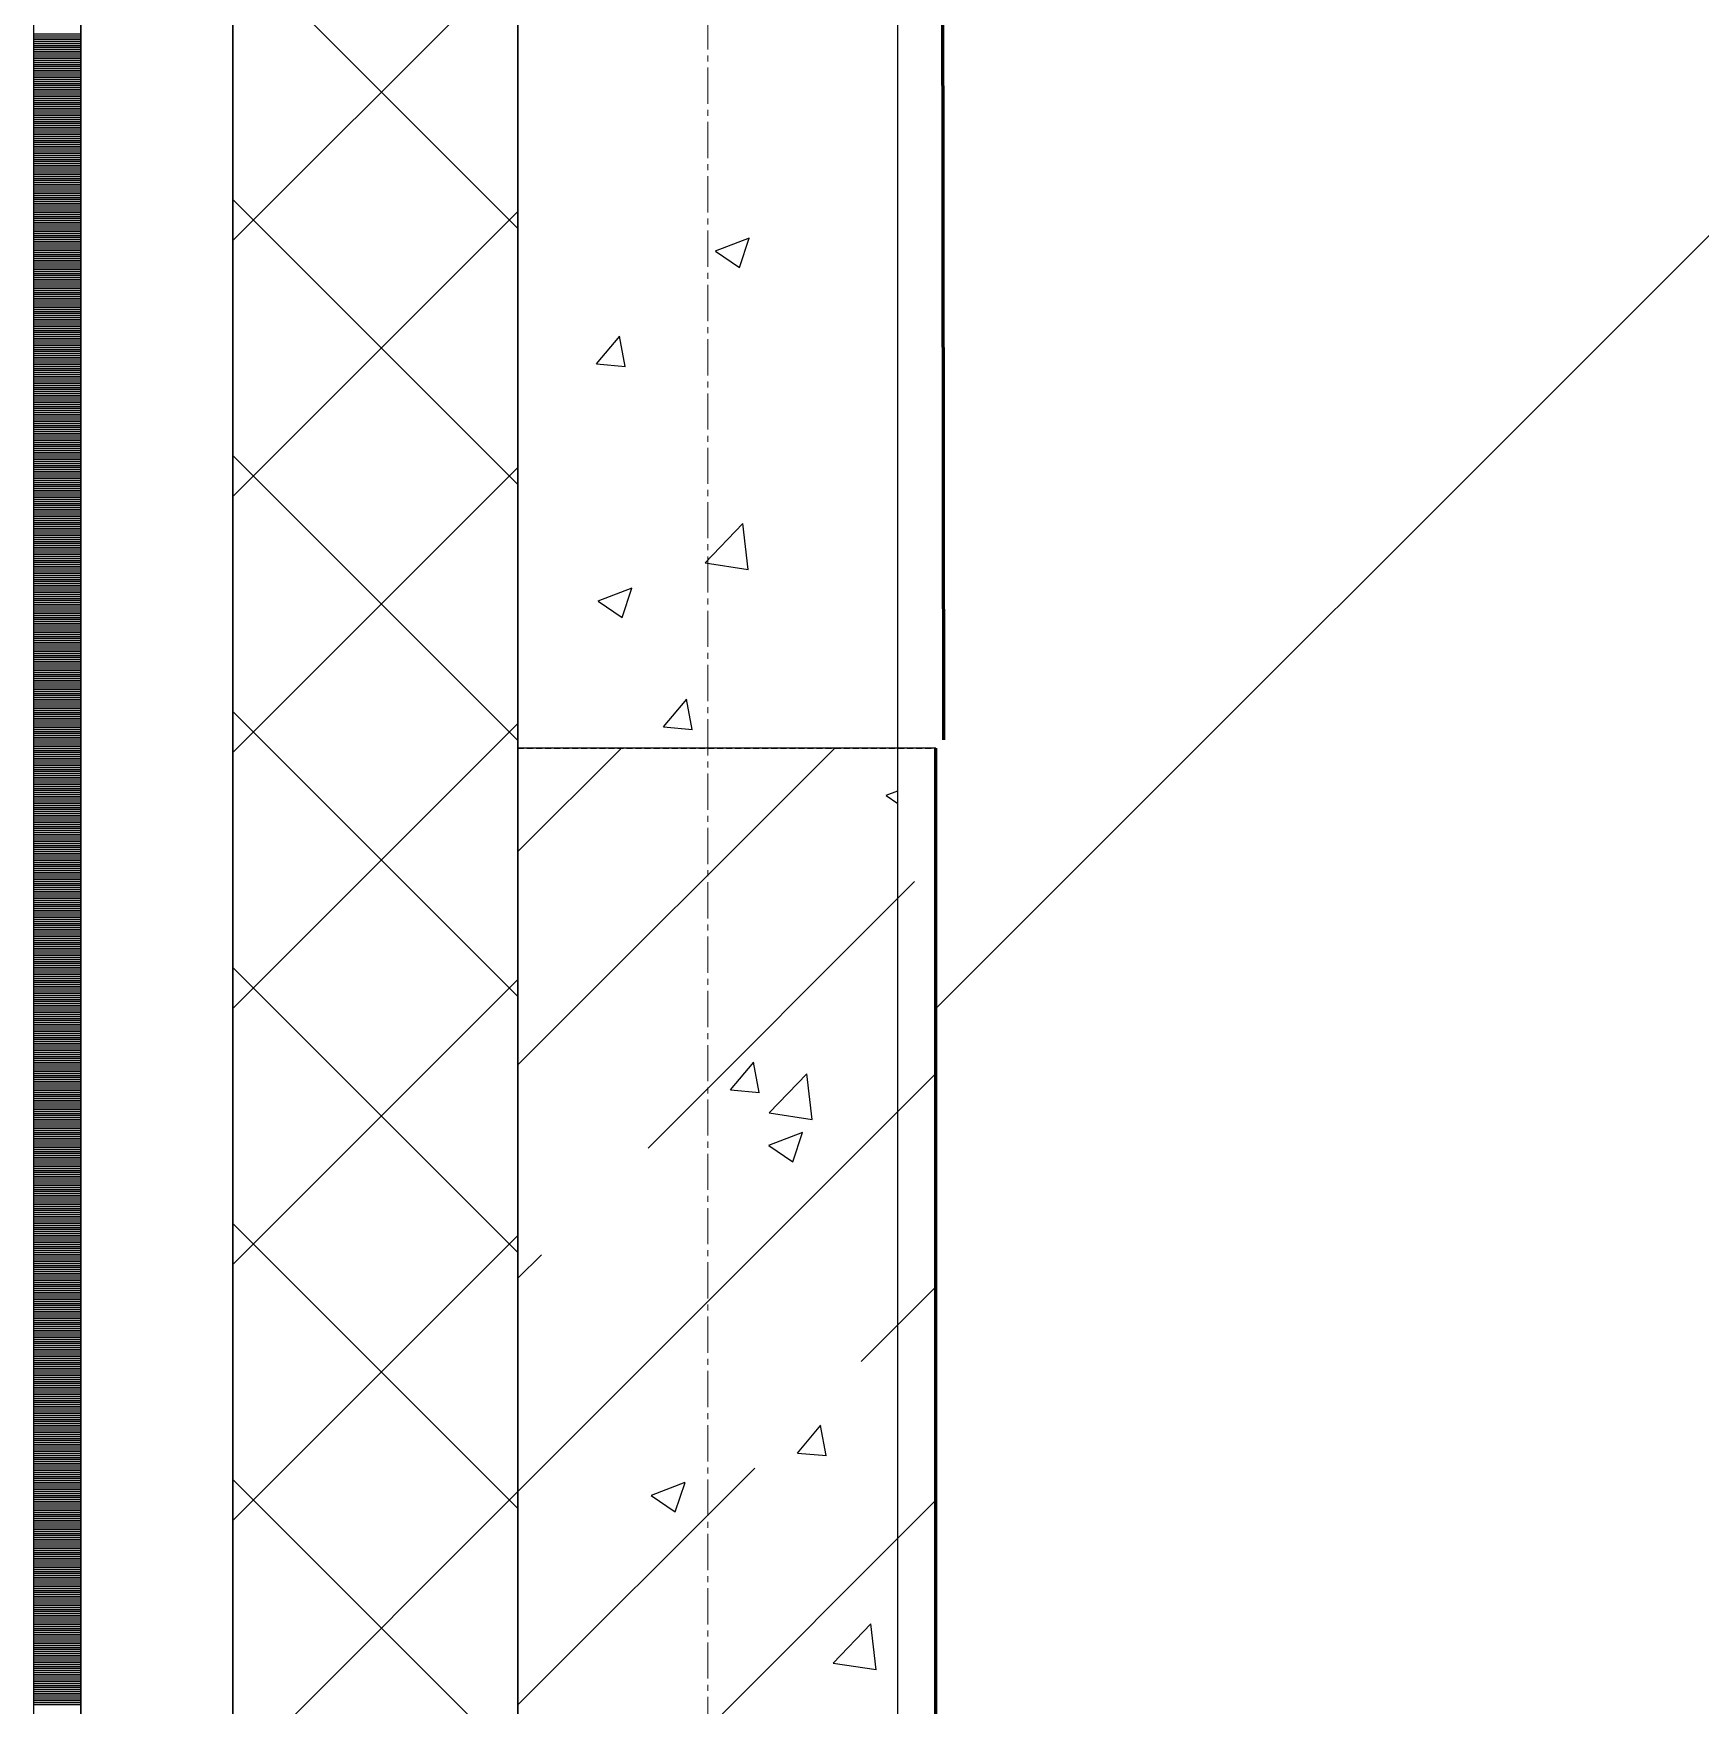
# Model space of a CAD drawing. Header units: millimetres. Extents: x 538266 to 1167394, y 114608 to 637157.
# Drawn here: x 1046079 to 1046956, y 555865 to 556745 of the extents above; entities that cross this region are included whole.
import ezdxf

# ---------------------------------------------------------------- set-up
doc = ezdxf.new("R2010")
doc.units = ezdxf.units.MM
for name, pattern in [('CENTER2', [28.575, 19.05, -3.175, 3.175, -3.175]), ('DASHED', [19.05, 12.7, -6.35]), ('HIDDEN2', [4.7625, 3.175, -1.5875])]:
    doc.linetypes.add(name, pattern=pattern)
for name, color, linetype, lineweight in [('0) шт стен 3 эт', 150, 'Continuous', 60), ('АР_Колонны', 70, 'Continuous', 30), ('АР_Стены ЖБ', 7, 'Continuous', 35), ('АР_Стены ПЕНОблок', 52, 'Continuous', 20), ('АР_Тонкая', 254, 'Continuous', 5), ('АР_Утеплитель', 31, 'Continuous', 0), ('АР_Штриховка', 8, 'Continuous', 0)]:
    doc.layers.add(name, color=color, linetype=linetype, lineweight=lineweight)
doc.layers.add('АР_Делит', color=120, linetype='Continuous', lineweight=0, plot=False)
doc.layers.add('РД_Оси_100', color=7, linetype='Continuous', lineweight=0, true_color=0x525252)
doc.layers.add('ФВ-5', color=7, linetype='Continuous')

# ---------------------------------------------------------------- blocks, each defined once
blk = doc.blocks.new('СОШ_2200_АР_ОСИ_М100_28.05.24')
at = {"layer": 'АР_Делит', "color": 251, "linetype": 'DASHED', "true_color": 0x636466}
blk.add_lwpolyline([(114955, 135155), (114955, -355), (93595.036, -355), (93595.036, 13855), (94145, 13855), (94145, 68320), (66055, 68320), (66055, 13857.73), (83455, 13857.73), (83455, -355), (45245, -355), (45245, 13145), (44695, 13145), (44695, 26755), (45245, 26755), (45245, 68320), (20455, 68320), (20455, 26755), (27955, 26755), (27955, 13145), (-355, 13145), (-355, 100855)], dxfattribs=at)
at = {"layer": 'РД_Оси_100', "color": 251, "linetype": 'CENTER2', "true_color": 0x636466}
blk.add_line((0, -6155), (0, 139938.679), dxfattribs=at)
blk = doc.blocks.new('3_этаж1')
at = {"layer": 'АР_Колонны', "color": 18, "linetype": 'HIDDEN2', "lineweight": 25, "true_color": 0x000000}
for p, q in [((684283.57, 556368.74), (684503.57, 556368.74)), ((684283.57, 555468.74), (684283.57, 556368.74)), ((684503.57, 556368.74), (684503.57, 555468.74))]:
    blk.add_line(p, q, dxfattribs=at)
at = {"layer": 'АР_Колонны', "color": 18, "linetype": 'Continuous', "lineweight": 25, "true_color": 0x000000}
for p, q in [((684503.57, 556368.74), (684283.57, 556368.74)), ((684283.57, 556368.74), (684283.57, 555468.74)), ((684503.57, 556368.74), (684283.57, 556368.74)), ((684283.57, 556368.74), (684283.57, 555468.74)), ((684503.57, 555468.74), (684503.57, 556368.74)), ((684503.57, 555468.74), (684503.57, 556368.74))]:
    blk.add_line(p, q, dxfattribs=at)
at = {"layer": 'АР_Стены ЖБ', "color": 18, "linetype": 'Continuous', "lineweight": 25, "true_color": 0x000000}
for p, q in [((684503.57, 556368.74), (684283.57, 556368.74)), ((684283.57, 556368.74), (684283.57, 555468.74)), ((684503.57, 555468.74), (684503.57, 556368.74))]:
    blk.add_line(p, q, dxfattribs=at)
at = {"layer": 'АР_Стены ПЕНОблок', "color": 18, "linetype": 'Continuous', "lineweight": 25, "true_color": 0x000000}
for p, q in [((684283.57, 587568.74), (684283.57, 511368.74)), ((684483.57, 511368.74), (684483.57, 587568.74))]:
    blk.add_line(p, q, dxfattribs=at)
at = {"layer": 'АР_Тонкая', "color": 18, "linetype": 'Continuous', "lineweight": 25, "true_color": 0x000000}
for p, q in [((684028.57, 587568.74), (684028.57, 511368.74)), ((684053.57, 587568.74), (684053.57, 511368.74)), ((684053.57, 511368.74), (684053.57, 587568.74)), ((684133.57, 511368.74), (684133.57, 587568.74))]:
    blk.add_line(p, q, dxfattribs=at)
at = {"layer": 'АР_Утеплитель', "color": 18, "linetype": 'Continuous', "lineweight": 25, "true_color": 0x000000}
for p, q in [((684133.57, 587568.74), (684133.57, 511368.74)), ((684283.57, 511368.74), (684283.57, 587568.74))]:
    blk.add_line(p, q, dxfattribs=at)
at = {"layer": 'АР_Штриховка', "color": 18, "linetype": 'Continuous', "lineweight": 25, "true_color": 0x000000}
for p, q in [((684283.57, 556642.05), (684133.57, 556792.05)), ((684133.57, 556635.76), (684283.57, 556785.76)), ((684028.57, 556744.49), (684053.57, 556744.49)), ((684028.57, 556743.49), (684053.57, 556743.49)), ((684028.57, 556742.49), (684053.57, 556742.49)), ((684028.57, 556741.49), (684053.57, 556741.49)), ((684028.57, 556740.49), (684053.57, 556740.49)), ((684028.57, 556739.49), (684053.57, 556739.49)), ((684028.57, 556738.49), (684053.57, 556738.49)), ((684028.57, 556737.49), (684053.57, 556737.49)), ((684028.57, 556736.49), (684053.57, 556736.49)), ((684028.57, 556735.49), (684053.57, 556735.49)), ((684028.57, 556734.49), (684053.57, 556734.49)), ((684028.57, 556733.49), (684053.57, 556733.49)), ((684028.57, 556732.49), (684053.57, 556732.49)), ((684028.57, 556731.49), (684053.57, 556731.49)), ((684028.57, 556730.49), (684053.57, 556730.49)), ((684028.57, 556729.49), (684053.57, 556729.49)), ((684028.57, 556728.49), (684053.57, 556728.49)), ((684028.57, 556727.49), (684053.57, 556727.49)), ((684028.57, 556726.49), (684053.57, 556726.49)), ((684028.57, 556725.49), (684053.57, 556725.49)), ((684028.57, 556724.49), (684053.57, 556724.49)), ((684028.57, 556723.49), (684053.57, 556723.49)), ((684028.57, 556722.49), (684053.57, 556722.49)), ((684028.57, 556721.49), (684053.57, 556721.49)), ((684028.57, 556720.49), (684053.57, 556720.49)), ((684028.57, 556719.49), (684053.57, 556719.49)), ((684028.57, 556718.49), (684053.57, 556718.49)), ((684028.57, 556717.49), (684053.57, 556717.49)), ((684028.57, 556716.49), (684053.57, 556716.49)), ((684028.57, 556715.49), (684053.57, 556715.49)), ((684028.57, 556714.49), (684053.57, 556714.49)), ((684028.57, 556713.49), (684053.57, 556713.49)), ((684028.57, 556712.49), (684053.57, 556712.49)), ((684028.57, 556711.49), (684053.57, 556711.49)), ((684028.57, 556710.49), (684053.57, 556710.49)), ((684028.57, 556709.49), (684053.57, 556709.49)), ((684028.57, 556708.49), (684053.57, 556708.49)), ((684028.57, 556707.49), (684053.57, 556707.49)), ((684028.57, 556706.49), (684053.57, 556706.49)), ((684028.57, 556705.49), (684053.57, 556705.49)), ((684028.57, 556704.49), (684053.57, 556704.49)), ((684028.57, 556703.49), (684053.57, 556703.49)), ((684028.57, 556702.49), (684053.57, 556702.49)), ((684028.57, 556701.49), (684053.57, 556701.49)), ((684028.57, 556700.49), (684053.57, 556700.49)), ((684028.57, 556699.49), (684053.57, 556699.49)), ((684028.57, 556698.49), (684053.57, 556698.49)), ((684028.57, 556697.49), (684053.57, 556697.49)), ((684028.57, 556696.49), (684053.57, 556696.49)), ((684028.57, 556695.49), (684053.57, 556695.49)), ((684028.57, 556694.49), (684053.57, 556694.49)), ((684028.57, 556693.49), (684053.57, 556693.49)), ((684028.57, 556692.49), (684053.57, 556692.49)), ((684028.57, 556691.49), (684053.57, 556691.49)), ((684028.57, 556690.49), (684053.57, 556690.49)), ((684028.57, 556689.49), (684053.57, 556689.49)), ((684028.57, 556688.49), (684053.57, 556688.49)), ((684028.57, 556687.49), (684053.57, 556687.49)), ((684028.57, 556686.49), (684053.57, 556686.49)), ((684028.57, 556685.49), (684053.57, 556685.49)), ((684028.57, 556684.49), (684053.57, 556684.49)), ((684028.57, 556683.49), (684053.57, 556683.49)), ((684028.57, 556682.49), (684053.57, 556682.49)), ((684028.57, 556681.49), (684053.57, 556681.49)), ((684028.57, 556680.49), (684053.57, 556680.49)), ((684028.57, 556679.49), (684053.57, 556679.49)), ((684028.57, 556678.49), (684053.57, 556678.49)), ((684028.57, 556677.49), (684053.57, 556677.49)), ((684028.57, 556676.49), (684053.57, 556676.49)), ((684028.57, 556675.49), (684053.57, 556675.49)), ((684028.57, 556674.49), (684053.57, 556674.49)), ((684028.57, 556673.49), (684053.57, 556673.49)), ((684028.57, 556672.49), (684053.57, 556672.49)), ((684028.57, 556671.49), (684053.57, 556671.49)), ((684028.57, 556670.49), (684053.57, 556670.49)), ((684028.57, 556669.49), (684053.57, 556669.49)), ((684028.57, 556668.49), (684053.57, 556668.49)), ((684028.57, 556667.49), (684053.57, 556667.49)), ((684028.57, 556666.49), (684053.57, 556666.49)), ((684028.57, 556665.49), (684053.57, 556665.49)), ((684028.57, 556664.49), (684053.57, 556664.49)), ((684028.57, 556663.49), (684053.57, 556663.49)), ((684028.57, 556662.49), (684053.57, 556662.49)), ((684028.57, 556661.49), (684053.57, 556661.49)), ((684028.57, 556660.49), (684053.57, 556660.49)), ((684028.57, 556659.49), (684053.57, 556659.49)), ((684028.57, 556658.49), (684053.57, 556658.49)), ((684028.57, 556657.49), (684053.57, 556657.49)), ((684028.57, 556656.49), (684053.57, 556656.49)), ((684028.57, 556655.49), (684053.57, 556655.49)), ((684283.57, 556507.34), (684133.57, 556657.34)), ((684028.57, 556654.49), (684053.57, 556654.49)), ((684028.57, 556653.49), (684053.57, 556653.49)), ((684028.57, 556652.49), (684053.57, 556652.49)), ((684028.57, 556651.49), (684053.57, 556651.49)), ((684028.57, 556650.49), (684053.57, 556650.49)), ((684028.57, 556649.49), (684053.57, 556649.49)), ((684028.57, 556648.49), (684053.57, 556648.49)), ((684028.57, 556647.49), (684053.57, 556647.49)), ((684028.57, 556646.49), (684053.57, 556646.49)), ((684133.57, 556501.05), (684283.57, 556651.05)), ((684028.57, 556645.49), (684053.57, 556645.49)), ((684028.57, 556644.49), (684053.57, 556644.49)), ((684028.57, 556643.49), (684053.57, 556643.49)), ((684028.57, 556642.49), (684053.57, 556642.49)), ((684028.57, 556641.49), (684053.57, 556641.49)), ((684028.57, 556640.49), (684053.57, 556640.49)), ((684028.57, 556639.49), (684053.57, 556639.49)), ((684028.57, 556638.49), (684053.57, 556638.49)), ((684028.57, 556637.49), (684053.57, 556637.49)), ((684387.63, 556630.4), (684405.42, 556637.22)), ((684028.57, 556636.49), (684053.57, 556636.49)), ((684028.57, 556635.49), (684053.57, 556635.49)), ((684028.57, 556634.49), (684053.57, 556634.49)), ((684028.57, 556633.49), (684053.57, 556633.49)), ((684028.57, 556632.49), (684053.57, 556632.49)), ((684028.57, 556631.49), (684053.57, 556631.49)), ((684028.57, 556630.49), (684053.57, 556630.49)), ((684028.57, 556629.49), (684053.57, 556629.49)), ((684028.57, 556628.49), (684053.57, 556628.49)), ((684387.54, 556630.19), (684400.17, 556621.67)), ((684400.18, 556621.67), (684405.33, 556637.02)), ((684028.57, 556627.49), (684053.57, 556627.49)), ((684028.57, 556626.49), (684053.57, 556626.49)), ((684028.57, 556625.49), (684053.57, 556625.49)), ((684028.57, 556624.49), (684053.57, 556624.49)), ((684028.57, 556623.49), (684053.57, 556623.49)), ((684028.57, 556622.49), (684053.57, 556622.49)), ((684028.57, 556621.49), (684053.57, 556621.49)), ((684028.57, 556620.49), (684053.57, 556620.49)), ((684028.57, 556619.49), (684053.57, 556619.49)), ((684028.57, 556618.49), (684053.57, 556618.49)), ((684028.57, 556617.49), (684053.57, 556617.49)), ((684028.57, 556616.49), (684053.57, 556616.49)), ((684028.57, 556615.49), (684053.57, 556615.49)), ((684028.57, 556614.49), (684053.57, 556614.49)), ((684028.57, 556613.49), (684053.57, 556613.49)), ((684028.57, 556612.49), (684053.57, 556612.49)), ((684028.57, 556611.49), (684053.57, 556611.49)), ((684028.57, 556610.49), (684053.57, 556610.49)), ((684028.57, 556609.49), (684053.57, 556609.49)), ((684028.57, 556608.49), (684053.57, 556608.49)), ((684028.57, 556607.49), (684053.57, 556607.49)), ((684028.57, 556606.49), (684053.57, 556606.49)), ((684028.57, 556605.49), (684053.57, 556605.49)), ((684028.57, 556604.49), (684053.57, 556604.49)), ((684028.57, 556603.49), (684053.57, 556603.49)), ((684028.57, 556602.49), (684053.57, 556602.49)), ((684028.57, 556601.49), (684053.57, 556601.49)), ((684028.57, 556600.49), (684053.57, 556600.49)), ((684028.57, 556599.49), (684053.57, 556599.49)), ((684028.57, 556598.49), (684053.57, 556598.49)), ((684028.57, 556597.49), (684053.57, 556597.49)), ((684028.57, 556596.49), (684053.57, 556596.49)), ((684028.57, 556595.49), (684053.57, 556595.49)), ((684028.57, 556594.49), (684053.57, 556594.49)), ((684028.57, 556593.49), (684053.57, 556593.49)), ((684028.57, 556592.49), (684053.57, 556592.49)), ((684028.57, 556591.49), (684053.57, 556591.49)), ((684028.57, 556590.49), (684053.57, 556590.49)), ((684028.57, 556589.49), (684053.57, 556589.49)), ((684028.57, 556588.49), (684053.57, 556588.49)), ((684028.57, 556587.49), (684053.57, 556587.49)), ((684028.57, 556586.49), (684053.57, 556586.49)), ((684028.57, 556585.49), (684053.57, 556585.49)), ((684028.57, 556584.49), (684053.57, 556584.49)), ((684324.97, 556570.92), (684337.21, 556585.52)), ((684340, 556569.56), (684337.06, 556585.48)), ((684028.57, 556583.49), (684053.57, 556583.49)), ((684028.57, 556582.49), (684053.57, 556582.49)), ((684028.57, 556581.49), (684053.57, 556581.49)), ((684028.57, 556580.49), (684053.57, 556580.49)), ((684028.57, 556579.49), (684053.57, 556579.49)), ((684028.57, 556578.49), (684053.57, 556578.49)), ((684028.57, 556577.49), (684053.57, 556577.49)), ((684028.57, 556576.49), (684053.57, 556576.49)), ((684028.57, 556575.49), (684053.57, 556575.49)), ((684028.57, 556574.49), (684053.57, 556574.49)), ((684028.57, 556573.49), (684053.57, 556573.49)), ((684028.57, 556572.49), (684053.57, 556572.49)), ((684028.57, 556571.49), (684053.57, 556571.49)), ((684028.57, 556570.49), (684053.57, 556570.49)), ((684028.57, 556569.49), (684053.57, 556569.49)), ((684028.57, 556568.49), (684053.57, 556568.49)), ((684028.57, 556567.49), (684053.57, 556567.49)), ((684324.96, 556570.91), (684340.15, 556569.58)), ((684028.57, 556566.49), (684053.57, 556566.49)), ((684028.57, 556565.49), (684053.57, 556565.49)), ((684028.57, 556564.49), (684053.57, 556564.49)), ((684028.57, 556563.49), (684053.57, 556563.49)), ((684028.57, 556562.49), (684053.57, 556562.49)), ((684028.57, 556561.49), (684053.57, 556561.49)), ((684028.57, 556560.49), (684053.57, 556560.49)), ((684028.57, 556559.49), (684053.57, 556559.49)), ((684028.57, 556558.49), (684053.57, 556558.49)), ((684028.57, 556557.49), (684053.57, 556557.49)), ((684028.57, 556556.49), (684053.57, 556556.49)), ((684028.57, 556555.49), (684053.57, 556555.49)), ((684028.57, 556554.49), (684053.57, 556554.49)), ((684028.57, 556553.49), (684053.57, 556553.49)), ((684028.57, 556552.49), (684053.57, 556552.49)), ((684028.57, 556551.49), (684053.57, 556551.49)), ((684028.57, 556550.49), (684053.57, 556550.49)), ((684028.57, 556549.49), (684053.57, 556549.49)), ((684028.57, 556548.49), (684053.57, 556548.49)), ((684028.57, 556547.49), (684053.57, 556547.49)), ((684028.57, 556546.49), (684053.57, 556546.49)), ((684028.57, 556545.49), (684053.57, 556545.49)), ((684028.57, 556544.49), (684053.57, 556544.49)), ((684028.57, 556543.49), (684053.57, 556543.49)), ((684028.57, 556542.49), (684053.57, 556542.49)), ((684028.57, 556541.49), (684053.57, 556541.49)), ((684028.57, 556540.49), (684053.57, 556540.49)), ((684028.57, 556539.49), (684053.57, 556539.49)), ((684028.57, 556538.49), (684053.57, 556538.49)), ((684028.57, 556537.49), (684053.57, 556537.49)), ((684028.57, 556536.49), (684053.57, 556536.49)), ((684028.57, 556535.49), (684053.57, 556535.49)), ((684028.57, 556534.49), (684053.57, 556534.49)), ((684028.57, 556533.49), (684053.57, 556533.49)), ((684028.57, 556532.49), (684053.57, 556532.49)), ((684028.57, 556531.49), (684053.57, 556531.49)), ((684028.57, 556530.49), (684053.57, 556530.49)), ((684028.57, 556529.49), (684053.57, 556529.49)), ((684028.57, 556528.49), (684053.57, 556528.49)), ((684028.57, 556527.49), (684053.57, 556527.49)), ((684028.57, 556526.49), (684053.57, 556526.49)), ((684028.57, 556525.49), (684053.57, 556525.49)), ((684028.57, 556524.49), (684053.57, 556524.49)), ((684028.57, 556523.49), (684053.57, 556523.49)), ((684028.57, 556522.49), (684053.57, 556522.49)), ((684028.57, 556521.49), (684053.57, 556521.49)), ((684028.57, 556520.49), (684053.57, 556520.49)), ((684028.57, 556519.49), (684053.57, 556519.49)), ((684028.57, 556518.49), (684053.57, 556518.49)), ((684028.57, 556517.49), (684053.57, 556517.49)), ((684028.57, 556516.49), (684053.57, 556516.49)), ((684028.57, 556515.49), (684053.57, 556515.49)), ((684028.57, 556514.49), (684053.57, 556514.49)), ((684283.57, 556372.64), (684133.57, 556522.64)), ((684133.57, 556366.35), (684283.57, 556516.35)), ((684028.57, 556513.49), (684053.57, 556513.49)), ((684028.57, 556512.49), (684053.57, 556512.49)), ((684028.57, 556511.49), (684053.57, 556511.49)), ((684028.57, 556510.49), (684053.57, 556510.49)), ((684028.57, 556509.49), (684053.57, 556509.49)), ((684028.57, 556508.49), (684053.57, 556508.49)), ((684028.57, 556507.49), (684053.57, 556507.49)), ((684028.57, 556506.49), (684053.57, 556506.49)), ((684028.57, 556505.49), (684053.57, 556505.49)), ((684028.57, 556504.49), (684053.57, 556504.49)), ((684028.57, 556503.49), (684053.57, 556503.49)), ((684028.57, 556502.49), (684053.57, 556502.49)), ((684028.57, 556501.49), (684053.57, 556501.49)), ((684028.57, 556500.49), (684053.57, 556500.49)), ((684028.57, 556499.49), (684053.57, 556499.49)), ((684028.57, 556498.49), (684053.57, 556498.49)), ((684028.57, 556497.49), (684053.57, 556497.49)), ((684028.57, 556496.49), (684053.57, 556496.49)), ((684028.57, 556495.49), (684053.57, 556495.49)), ((684028.57, 556494.49), (684053.57, 556494.49)), ((684028.57, 556493.49), (684053.57, 556493.49)), ((684028.57, 556492.49), (684053.57, 556492.49)), ((684028.57, 556491.49), (684053.57, 556491.49)), ((684028.57, 556490.49), (684053.57, 556490.49)), ((684028.57, 556489.49), (684053.57, 556489.49)), ((684028.57, 556488.49), (684053.57, 556488.49)), ((684028.57, 556487.49), (684053.57, 556487.49)), ((684028.57, 556486.49), (684053.57, 556486.49)), ((684028.57, 556485.49), (684053.57, 556485.49)), ((684028.57, 556484.49), (684053.57, 556484.49)), ((684028.57, 556483.49), (684053.57, 556483.49)), ((684028.57, 556482.49), (684053.57, 556482.49)), ((684028.57, 556481.49), (684053.57, 556481.49)), ((684028.57, 556480.49), (684053.57, 556480.49)), ((684028.57, 556479.49), (684053.57, 556479.49)), ((684382.14, 556466.19), (684401.92, 556486.8)), ((684404.71, 556462.68), (684401.9, 556486.8)), ((684028.57, 556478.49), (684053.57, 556478.49)), ((684028.57, 556477.49), (684053.57, 556477.49)), ((684028.57, 556476.49), (684053.57, 556476.49)), ((684028.57, 556475.49), (684053.57, 556475.49)), ((684028.57, 556474.49), (684053.57, 556474.49)), ((684028.57, 556473.49), (684053.57, 556473.49)), ((684028.57, 556472.49), (684053.57, 556472.49)), ((684028.57, 556471.49), (684053.57, 556471.49)), ((684028.57, 556470.49), (684053.57, 556470.49)), ((684028.57, 556469.49), (684053.57, 556469.49)), ((684028.57, 556468.49), (684053.57, 556468.49)), ((684028.57, 556467.49), (684053.57, 556467.49)), ((684028.57, 556466.49), (684053.57, 556466.49)), ((684028.57, 556465.49), (684053.57, 556465.49)), ((684028.57, 556464.49), (684053.57, 556464.49)), ((684028.57, 556463.49), (684053.57, 556463.49)), ((684028.57, 556462.49), (684053.57, 556462.49)), ((684028.57, 556461.49), (684053.57, 556461.49)), ((684382.13, 556466.22), (684404.72, 556462.71)), ((684028.57, 556460.49), (684053.57, 556460.49)), ((684028.57, 556459.49), (684053.57, 556459.49)), ((684028.57, 556458.49), (684053.57, 556458.49)), ((684028.57, 556457.49), (684053.57, 556457.49)), ((684028.57, 556456.49), (684053.57, 556456.49)), ((684028.57, 556455.49), (684053.57, 556455.49)), ((684028.57, 556454.49), (684053.57, 556454.49)), ((684028.57, 556453.49), (684053.57, 556453.49)), ((684028.57, 556452.49), (684053.57, 556452.49)), ((684325.83, 556446.21), (684343.62, 556453.04)), ((684338.38, 556437.48), (684343.53, 556452.83)), ((684028.57, 556451.49), (684053.57, 556451.49)), ((684028.57, 556450.49), (684053.57, 556450.49)), ((684028.57, 556449.49), (684053.57, 556449.49)), ((684028.57, 556448.49), (684053.57, 556448.49)), ((684028.57, 556447.49), (684053.57, 556447.49)), ((684028.57, 556446.49), (684053.57, 556446.49)), ((684028.57, 556445.49), (684053.57, 556445.49)), ((684028.57, 556444.49), (684053.57, 556444.49)), ((684028.57, 556443.49), (684053.57, 556443.49)), ((684325.74, 556446), (684338.37, 556437.48)), ((684028.57, 556442.49), (684053.57, 556442.49)), ((684028.57, 556441.49), (684053.57, 556441.49)), ((684028.57, 556440.49), (684053.57, 556440.49)), ((684028.57, 556439.49), (684053.57, 556439.49)), ((684028.57, 556438.49), (684053.57, 556438.49)), ((684028.57, 556437.49), (684053.57, 556437.49)), ((684028.57, 556436.49), (684053.57, 556436.49)), ((684028.57, 556435.49), (684053.57, 556435.49)), ((684028.57, 556434.49), (684053.57, 556434.49)), ((684028.57, 556433.49), (684053.57, 556433.49)), ((684028.57, 556432.49), (684053.57, 556432.49)), ((684028.57, 556431.49), (684053.57, 556431.49)), ((684028.57, 556430.49), (684053.57, 556430.49)), ((684028.57, 556429.49), (684053.57, 556429.49)), ((684028.57, 556428.49), (684053.57, 556428.49)), ((684028.57, 556427.49), (684053.57, 556427.49)), ((684028.57, 556426.49), (684053.57, 556426.49)), ((684028.57, 556425.49), (684053.57, 556425.49)), ((684028.57, 556424.49), (684053.57, 556424.49)), ((684028.57, 556423.49), (684053.57, 556423.49)), ((684028.57, 556422.49), (684053.57, 556422.49)), ((684028.57, 556421.49), (684053.57, 556421.49)), ((684028.57, 556420.49), (684053.57, 556420.49)), ((684028.57, 556419.49), (684053.57, 556419.49)), ((684028.57, 556418.49), (684053.57, 556418.49)), ((684028.57, 556417.49), (684053.57, 556417.49)), ((684028.57, 556416.49), (684053.57, 556416.49)), ((684028.57, 556415.49), (684053.57, 556415.49)), ((684028.57, 556414.49), (684053.57, 556414.49)), ((684028.57, 556413.49), (684053.57, 556413.49)), ((684028.57, 556412.49), (684053.57, 556412.49)), ((684028.57, 556411.49), (684053.57, 556411.49)), ((684028.57, 556410.49), (684053.57, 556410.49)), ((684028.57, 556409.49), (684053.57, 556409.49)), ((684028.57, 556408.49), (684053.57, 556408.49)), ((684028.57, 556407.49), (684053.57, 556407.49)), ((684028.57, 556406.49), (684053.57, 556406.49)), ((684028.57, 556405.49), (684053.57, 556405.49)), ((684028.57, 556404.49), (684053.57, 556404.49)), ((684028.57, 556403.49), (684053.57, 556403.49)), ((684028.57, 556402.49), (684053.57, 556402.49)), ((684028.57, 556401.49), (684053.57, 556401.49)), ((684028.57, 556400.49), (684053.57, 556400.49)), ((684028.57, 556399.49), (684053.57, 556399.49)), ((684028.57, 556398.49), (684053.57, 556398.49)), ((684028.57, 556397.49), (684053.57, 556397.49)), ((684028.57, 556396.49), (684053.57, 556396.49)), ((684028.57, 556395.49), (684053.57, 556395.49)), ((684028.57, 556394.49), (684053.57, 556394.49)), ((684028.57, 556393.49), (684053.57, 556393.49)), ((684028.57, 556392.49), (684053.57, 556392.49)), ((684028.57, 556391.49), (684053.57, 556391.49)), ((684360.21, 556379.87), (684372.45, 556394.46)), ((684375.24, 556378.5), (684372.31, 556394.42)), ((684028.57, 556390.49), (684053.57, 556390.49)), ((684028.57, 556389.49), (684053.57, 556389.49)), ((684028.57, 556388.49), (684053.57, 556388.49)), ((684028.57, 556387.49), (684053.57, 556387.49)), ((684028.57, 556386.49), (684053.57, 556386.49)), ((684028.57, 556385.49), (684053.57, 556385.49)), ((684028.57, 556384.49), (684053.57, 556384.49)), ((684028.57, 556383.49), (684053.57, 556383.49)), ((684028.57, 556382.49), (684053.57, 556382.49)), ((684283.57, 556237.93), (684133.57, 556387.93)), ((684028.57, 556381.49), (684053.57, 556381.49)), ((684028.57, 556380.49), (684053.57, 556380.49)), ((684028.57, 556379.49), (684053.57, 556379.49)), ((684028.57, 556378.49), (684053.57, 556378.49)), ((684028.57, 556377.49), (684053.57, 556377.49)), ((684028.57, 556376.49), (684053.57, 556376.49)), ((684028.57, 556375.49), (684053.57, 556375.49)), ((684028.57, 556374.49), (684053.57, 556374.49)), ((684028.57, 556373.49), (684053.57, 556373.49)), ((684133.57, 556231.65), (684283.57, 556381.65)), ((684360.21, 556379.86), (684375.39, 556378.53)), ((684028.57, 556372.49), (684053.57, 556372.49)), ((684028.57, 556371.49), (684053.57, 556371.49)), ((684028.57, 556370.49), (684053.57, 556370.49)), ((684028.57, 556369.49), (684053.57, 556369.49)), ((684028.57, 556368.49), (684053.57, 556368.49)), ((684028.57, 556367.49), (684053.57, 556367.49)), ((684028.57, 556366.49), (684053.57, 556366.49)), ((684028.57, 556365.49), (684053.57, 556365.49)), ((684028.57, 556364.49), (684053.57, 556364.49)), ((684283.57, 556202.04), (684450.28, 556368.74)), ((684283.57, 556314.3), (684338.02, 556368.74)), ((684028.57, 556363.49), (684053.57, 556363.49)), ((684028.57, 556362.49), (684053.57, 556362.49)), ((684028.57, 556361.49), (684053.57, 556361.49)), ((684028.57, 556360.49), (684053.57, 556360.49)), ((684028.57, 556359.49), (684053.57, 556359.49)), ((684028.57, 556358.49), (684053.57, 556358.49)), ((684028.57, 556357.49), (684053.57, 556357.49)), ((684028.57, 556356.49), (684053.57, 556356.49)), ((684028.57, 556355.49), (684053.57, 556355.49)), ((684028.57, 556354.49), (684053.57, 556354.49)), ((684028.57, 556353.49), (684053.57, 556353.49)), ((684028.57, 556352.49), (684053.57, 556352.49)), ((684028.57, 556351.49), (684053.57, 556351.49)), ((684028.57, 556350.49), (684053.57, 556350.49)), ((684028.57, 556349.49), (684053.57, 556349.49)), ((684028.57, 556348.49), (684053.57, 556348.49)), ((684028.57, 556347.49), (684053.57, 556347.49)), ((684028.57, 556346.49), (684053.57, 556346.49)), ((684028.57, 556345.49), (684053.57, 556345.49)), ((684028.57, 556344.49), (684053.57, 556344.49)), ((684028.57, 556343.49), (684053.57, 556343.49)), ((684028.57, 556342.49), (684053.57, 556342.49)), ((684028.57, 556341.49), (684053.57, 556341.49)), ((684028.57, 556340.49), (684053.57, 556340.49)), ((684028.57, 556339.49), (684053.57, 556339.49)), ((684028.57, 556338.49), (684053.57, 556338.49)), ((684477.35, 556343.74), (684483.57, 556339.54)), ((684477.45, 556343.94), (684483.57, 556346.3)), ((684028.57, 556337.49), (684053.57, 556337.49)), ((684028.57, 556336.49), (684053.57, 556336.49)), ((684028.57, 556335.49), (684053.57, 556335.49)), ((684028.57, 556334.49), (684053.57, 556334.49)), ((684028.57, 556333.49), (684053.57, 556333.49)), ((684028.57, 556332.49), (684053.57, 556332.49)), ((684028.57, 556331.49), (684053.57, 556331.49)), ((684028.57, 556330.49), (684053.57, 556330.49)), ((684028.57, 556329.49), (684053.57, 556329.49)), ((684028.57, 556328.49), (684053.57, 556328.49)), ((684028.57, 556327.49), (684053.57, 556327.49)), ((684028.57, 556326.49), (684053.57, 556326.49)), ((684028.57, 556325.49), (684053.57, 556325.49)), ((684028.57, 556324.49), (684053.57, 556324.49)), ((684028.57, 556323.49), (684053.57, 556323.49)), ((684028.57, 556322.49), (684053.57, 556322.49)), ((684028.57, 556321.49), (684053.57, 556321.49)), ((684028.57, 556320.49), (684053.57, 556320.49)), ((684028.57, 556319.49), (684053.57, 556319.49)), ((684028.57, 556318.49), (684053.57, 556318.49)), ((684028.57, 556317.49), (684053.57, 556317.49)), ((684028.57, 556316.49), (684053.57, 556316.49)), ((684028.57, 556315.49), (684053.57, 556315.49)), ((684028.57, 556314.49), (684053.57, 556314.49)), ((684028.57, 556313.49), (684053.57, 556313.49)), ((684028.57, 556312.49), (684053.57, 556312.49)), ((684028.57, 556311.49), (684053.57, 556311.49)), ((684028.57, 556310.49), (684053.57, 556310.49)), ((684028.57, 556309.49), (684053.57, 556309.49)), ((684028.57, 556308.49), (684053.57, 556308.49)), ((684028.57, 556307.49), (684053.57, 556307.49)), ((684028.57, 556306.49), (684053.57, 556306.49)), ((684028.57, 556305.49), (684053.57, 556305.49)), ((684028.57, 556304.49), (684053.57, 556304.49)), ((684028.57, 556303.49), (684053.57, 556303.49)), ((684028.57, 556302.49), (684053.57, 556302.49)), ((684028.57, 556301.49), (684053.57, 556301.49)), ((684028.57, 556300.49), (684053.57, 556300.49)), ((684028.57, 556299.49), (684053.57, 556299.49)), ((684028.57, 556298.49), (684053.57, 556298.49)), ((684028.57, 556297.49), (684053.57, 556297.49)), ((684028.57, 556296.49), (684053.57, 556296.49)), ((684028.57, 556295.49), (684053.57, 556295.49)), ((684028.57, 556294.49), (684053.57, 556294.49)), ((684352.03, 556158.25), (684492.35, 556298.57)), ((684028.57, 556293.49), (684053.57, 556293.49)), ((684028.57, 556292.49), (684053.57, 556292.49)), ((684028.57, 556291.49), (684053.57, 556291.49)), ((684028.57, 556290.49), (684053.57, 556290.49)), ((684028.57, 556289.49), (684053.57, 556289.49)), ((684028.57, 556288.49), (684053.57, 556288.49)), ((684028.57, 556287.49), (684053.57, 556287.49)), ((684028.57, 556286.49), (684053.57, 556286.49)), ((684028.57, 556285.49), (684053.57, 556285.49)), ((684028.57, 556284.49), (684053.57, 556284.49)), ((684028.57, 556283.49), (684053.57, 556283.49)), ((684028.57, 556282.49), (684053.57, 556282.49)), ((684028.57, 556281.49), (684053.57, 556281.49)), ((684028.57, 556280.49), (684053.57, 556280.49)), ((684028.57, 556279.49), (684053.57, 556279.49)), ((684028.57, 556278.49), (684053.57, 556278.49)), ((684028.57, 556277.49), (684053.57, 556277.49)), ((684028.57, 556276.49), (684053.57, 556276.49)), ((684028.57, 556275.49), (684053.57, 556275.49)), ((684028.57, 556274.49), (684053.57, 556274.49)), ((684028.57, 556273.49), (684053.57, 556273.49)), ((684028.57, 556272.49), (684053.57, 556272.49)), ((684028.57, 556271.49), (684053.57, 556271.49)), ((684028.57, 556270.49), (684053.57, 556270.49)), ((684028.57, 556269.49), (684053.57, 556269.49)), ((684028.57, 556268.49), (684053.57, 556268.49)), ((684028.57, 556267.49), (684053.57, 556267.49)), ((684028.57, 556266.49), (684053.57, 556266.49)), ((684028.57, 556265.49), (684053.57, 556265.49)), ((684028.57, 556264.49), (684053.57, 556264.49)), ((684028.57, 556263.49), (684053.57, 556263.49)), ((684028.57, 556262.49), (684053.57, 556262.49)), ((684028.57, 556261.49), (684053.57, 556261.49)), ((684028.57, 556260.49), (684053.57, 556260.49)), ((684028.57, 556259.49), (684053.57, 556259.49)), ((684028.57, 556258.49), (684053.57, 556258.49)), ((684028.57, 556257.49), (684053.57, 556257.49)), ((684028.57, 556256.49), (684053.57, 556256.49)), ((684028.57, 556255.49), (684053.57, 556255.49)), ((684028.57, 556254.49), (684053.57, 556254.49)), ((684028.57, 556253.49), (684053.57, 556253.49)), ((684028.57, 556252.49), (684053.57, 556252.49)), ((684028.57, 556251.49), (684053.57, 556251.49)), ((684028.57, 556250.49), (684053.57, 556250.49)), ((684283.57, 556103.23), (684133.57, 556253.23)), ((684028.57, 556249.49), (684053.57, 556249.49)), ((684028.57, 556248.49), (684053.57, 556248.49)), ((684028.57, 556247.49), (684053.57, 556247.49)), ((684028.57, 556246.49), (684053.57, 556246.49)), ((684028.57, 556245.49), (684053.57, 556245.49)), ((684028.57, 556244.49), (684053.57, 556244.49)), ((684028.57, 556243.49), (684053.57, 556243.49)), ((684028.57, 556242.49), (684053.57, 556242.49)), ((684028.57, 556241.49), (684053.57, 556241.49)), ((684133.57, 556096.94), (684283.57, 556246.94)), ((684028.57, 556240.49), (684053.57, 556240.49)), ((684028.57, 556239.49), (684053.57, 556239.49)), ((684028.57, 556238.49), (684053.57, 556238.49)), ((684028.57, 556237.49), (684053.57, 556237.49)), ((684028.57, 556236.49), (684053.57, 556236.49)), ((684028.57, 556235.49), (684053.57, 556235.49)), ((684028.57, 556234.49), (684053.57, 556234.49)), ((684028.57, 556233.49), (684053.57, 556233.49)), ((684028.57, 556232.49), (684053.57, 556232.49)), ((684028.57, 556231.49), (684053.57, 556231.49)), ((684028.57, 556230.49), (684053.57, 556230.49)), ((684028.57, 556229.49), (684053.57, 556229.49)), ((684028.57, 556228.49), (684053.57, 556228.49)), ((684028.57, 556227.49), (684053.57, 556227.49)), ((684028.57, 556226.49), (684053.57, 556226.49)), ((684028.57, 556225.49), (684053.57, 556225.49)), ((684028.57, 556224.49), (684053.57, 556224.49)), ((684028.57, 556223.49), (684053.57, 556223.49)), ((684028.57, 556222.49), (684053.57, 556222.49)), ((684028.57, 556221.49), (684053.57, 556221.49)), ((684028.57, 556220.49), (684053.57, 556220.49)), ((684028.57, 556219.49), (684053.57, 556219.49)), ((684028.57, 556218.49), (684053.57, 556218.49)), ((684028.57, 556217.49), (684053.57, 556217.49)), ((684028.57, 556216.49), (684053.57, 556216.49)), ((684028.57, 556215.49), (684053.57, 556215.49)), ((684028.57, 556214.49), (684053.57, 556214.49)), ((684028.57, 556213.49), (684053.57, 556213.49)), ((684028.57, 556212.49), (684053.57, 556212.49)), ((684028.57, 556211.49), (684053.57, 556211.49)), ((684028.57, 556210.49), (684053.57, 556210.49)), ((684028.57, 556209.49), (684053.57, 556209.49)), ((684028.57, 556208.49), (684053.57, 556208.49)), ((684028.57, 556207.49), (684053.57, 556207.49)), ((684028.57, 556206.49), (684053.57, 556206.49)), ((684028.57, 556205.49), (684053.57, 556205.49)), ((684028.57, 556204.49), (684053.57, 556204.49)), ((684028.57, 556203.49), (684053.57, 556203.49)), ((684028.57, 556202.49), (684053.57, 556202.49)), ((684028.57, 556201.49), (684053.57, 556201.49)), ((684028.57, 556200.49), (684053.57, 556200.49)), ((684028.57, 556199.49), (684053.57, 556199.49)), ((684028.57, 556198.49), (684053.57, 556198.49)), ((684028.57, 556197.49), (684053.57, 556197.49)), ((684283.57, 555977.54), (684503.57, 556197.54)), ((684395.45, 556188.81), (684407.7, 556203.4)), ((684410.49, 556187.44), (684407.55, 556203.37)), ((684415.81, 556176.72), (684435.6, 556197.34)), ((684438.39, 556173.21), (684435.58, 556197.33)), ((684028.57, 556196.49), (684053.57, 556196.49)), ((684028.57, 556195.49), (684053.57, 556195.49)), ((684028.57, 556194.49), (684053.57, 556194.49)), ((684028.57, 556193.49), (684053.57, 556193.49)), ((684028.57, 556192.49), (684053.57, 556192.49)), ((684028.57, 556191.49), (684053.57, 556191.49)), ((684028.57, 556190.49), (684053.57, 556190.49)), ((684028.57, 556189.49), (684053.57, 556189.49)), ((684028.57, 556188.49), (684053.57, 556188.49)), ((684395.45, 556188.8), (684410.63, 556187.47)), ((684028.57, 556187.49), (684053.57, 556187.49)), ((684028.57, 556186.49), (684053.57, 556186.49)), ((684028.57, 556185.49), (684053.57, 556185.49)), ((684028.57, 556184.49), (684053.57, 556184.49)), ((684028.57, 556183.49), (684053.57, 556183.49)), ((684028.57, 556182.49), (684053.57, 556182.49)), ((684028.57, 556181.49), (684053.57, 556181.49)), ((684028.57, 556180.49), (684053.57, 556180.49)), ((684028.57, 556179.49), (684053.57, 556179.49)), ((684028.57, 556178.49), (684053.57, 556178.49)), ((684028.57, 556177.49), (684053.57, 556177.49)), ((684028.57, 556176.49), (684053.57, 556176.49)), ((684028.57, 556175.49), (684053.57, 556175.49)), ((684028.57, 556174.49), (684053.57, 556174.49)), ((684028.57, 556173.49), (684053.57, 556173.49)), ((684028.57, 556172.49), (684053.57, 556172.49)), ((684028.57, 556171.49), (684053.57, 556171.49)), ((684415.8, 556176.75), (684438.39, 556173.24)), ((684028.57, 556170.49), (684053.57, 556170.49)), ((684028.57, 556169.49), (684053.57, 556169.49)), ((684028.57, 556168.49), (684053.57, 556168.49)), ((684028.57, 556167.49), (684053.57, 556167.49)), ((684028.57, 556166.49), (684053.57, 556166.49)), ((684028.57, 556165.49), (684053.57, 556165.49)), ((684028.57, 556164.49), (684053.57, 556164.49)), ((684028.57, 556163.49), (684053.57, 556163.49)), ((684028.57, 556162.49), (684053.57, 556162.49)), ((684415.64, 556159.76), (684433.43, 556166.58)), ((684428.19, 556151.03), (684433.34, 556166.37)), ((684028.57, 556161.49), (684053.57, 556161.49)), ((684028.57, 556160.49), (684053.57, 556160.49)), ((684028.57, 556159.49), (684053.57, 556159.49)), ((684028.57, 556158.49), (684053.57, 556158.49)), ((684028.57, 556157.49), (684053.57, 556157.49)), ((684028.57, 556156.49), (684053.57, 556156.49)), ((684028.57, 556155.49), (684053.57, 556155.49)), ((684028.57, 556154.49), (684053.57, 556154.49)), ((684028.57, 556153.49), (684053.57, 556153.49)), ((684415.55, 556159.55), (684428.19, 556151.03)), ((684028.57, 556152.49), (684053.57, 556152.49)), ((684028.57, 556151.49), (684053.57, 556151.49)), ((684028.57, 556150.49), (684053.57, 556150.49)), ((684028.57, 556149.49), (684053.57, 556149.49)), ((684028.57, 556148.49), (684053.57, 556148.49)), ((684028.57, 556147.49), (684053.57, 556147.49)), ((684028.57, 556146.49), (684053.57, 556146.49)), ((684028.57, 556145.49), (684053.57, 556145.49)), ((684028.57, 556144.49), (684053.57, 556144.49)), ((684028.57, 556143.49), (684053.57, 556143.49)), ((684028.57, 556142.49), (684053.57, 556142.49)), ((684028.57, 556141.49), (684053.57, 556141.49)), ((684028.57, 556140.49), (684053.57, 556140.49)), ((684028.57, 556139.49), (684053.57, 556139.49)), ((684028.57, 556138.49), (684053.57, 556138.49)), ((684028.57, 556137.49), (684053.57, 556137.49)), ((684028.57, 556136.49), (684053.57, 556136.49)), ((684028.57, 556135.49), (684053.57, 556135.49)), ((684028.57, 556134.49), (684053.57, 556134.49)), ((684028.57, 556133.49), (684053.57, 556133.49)), ((684028.57, 556132.49), (684053.57, 556132.49)), ((684028.57, 556131.49), (684053.57, 556131.49)), ((684028.57, 556130.49), (684053.57, 556130.49)), ((684028.57, 556129.49), (684053.57, 556129.49)), ((684028.57, 556128.49), (684053.57, 556128.49)), ((684028.57, 556127.49), (684053.57, 556127.49)), ((684028.57, 556126.49), (684053.57, 556126.49)), ((684028.57, 556125.49), (684053.57, 556125.49)), ((684028.57, 556124.49), (684053.57, 556124.49)), ((684028.57, 556123.49), (684053.57, 556123.49)), ((684028.57, 556122.49), (684053.57, 556122.49)), ((684028.57, 556121.49), (684053.57, 556121.49)), ((684028.57, 556120.49), (684053.57, 556120.49)), ((684028.57, 556119.49), (684053.57, 556119.49)), ((684028.57, 556118.49), (684053.57, 556118.49)), ((684283.57, 555968.53), (684133.57, 556118.53)), ((684028.57, 556117.49), (684053.57, 556117.49)), ((684028.57, 556116.49), (684053.57, 556116.49)), ((684028.57, 556115.49), (684053.57, 556115.49)), ((684028.57, 556114.49), (684053.57, 556114.49)), ((684028.57, 556113.49), (684053.57, 556113.49)), ((684028.57, 556112.49), (684053.57, 556112.49)), ((684028.57, 556111.49), (684053.57, 556111.49)), ((684028.57, 556110.49), (684053.57, 556110.49)), ((684028.57, 556109.49), (684053.57, 556109.49)), ((684133.57, 555962.24), (684283.57, 556112.24)), ((684028.57, 556108.49), (684053.57, 556108.49)), ((684028.57, 556107.49), (684053.57, 556107.49)), ((684028.57, 556106.49), (684053.57, 556106.49)), ((684028.57, 556105.49), (684053.57, 556105.49)), ((684028.57, 556104.49), (684053.57, 556104.49)), ((684028.57, 556103.49), (684053.57, 556103.49)), ((684028.57, 556102.49), (684053.57, 556102.49)), ((684028.57, 556101.49), (684053.57, 556101.49)), ((684028.57, 556100.49), (684053.57, 556100.49)), ((684283.57, 556089.79), (684295.91, 556102.12)), ((684028.57, 556099.49), (684053.57, 556099.49)), ((684028.57, 556098.49), (684053.57, 556098.49)), ((684028.57, 556097.49), (684053.57, 556097.49)), ((684028.57, 556096.49), (684053.57, 556096.49)), ((684028.57, 556095.49), (684053.57, 556095.49)), ((684028.57, 556094.49), (684053.57, 556094.49)), ((684028.57, 556093.49), (684053.57, 556093.49)), ((684028.57, 556092.49), (684053.57, 556092.49)), ((684028.57, 556091.49), (684053.57, 556091.49)), ((684028.57, 556090.49), (684053.57, 556090.49)), ((684028.57, 556089.49), (684053.57, 556089.49)), ((684028.57, 556088.49), (684053.57, 556088.49)), ((684028.57, 556087.49), (684053.57, 556087.49)), ((684028.57, 556086.49), (684053.57, 556086.49)), ((684028.57, 556085.49), (684053.57, 556085.49)), ((684028.57, 556084.49), (684053.57, 556084.49)), ((684028.57, 556083.49), (684053.57, 556083.49)), ((684464.29, 556046), (684503.57, 556085.28)), ((684028.57, 556082.49), (684053.57, 556082.49)), ((684028.57, 556081.49), (684053.57, 556081.49)), ((684028.57, 556080.49), (684053.57, 556080.49)), ((684028.57, 556079.49), (684053.57, 556079.49)), ((684028.57, 556078.49), (684053.57, 556078.49)), ((684028.57, 556077.49), (684053.57, 556077.49)), ((684028.57, 556076.49), (684053.57, 556076.49)), ((684028.57, 556075.49), (684053.57, 556075.49)), ((684028.57, 556074.49), (684053.57, 556074.49)), ((684028.57, 556073.49), (684053.57, 556073.49)), ((684028.57, 556072.49), (684053.57, 556072.49)), ((684028.57, 556071.49), (684053.57, 556071.49)), ((684028.57, 556070.49), (684053.57, 556070.49)), ((684028.57, 556069.49), (684053.57, 556069.49)), ((684028.57, 556068.49), (684053.57, 556068.49)), ((684028.57, 556067.49), (684053.57, 556067.49)), ((684028.57, 556066.49), (684053.57, 556066.49)), ((684028.57, 556065.49), (684053.57, 556065.49)), ((684028.57, 556064.49), (684053.57, 556064.49)), ((684028.57, 556063.49), (684053.57, 556063.49)), ((684028.57, 556062.49), (684053.57, 556062.49)), ((684028.57, 556061.49), (684053.57, 556061.49)), ((684028.57, 556060.49), (684053.57, 556060.49)), ((684028.57, 556059.49), (684053.57, 556059.49)), ((684028.57, 556058.49), (684053.57, 556058.49)), ((684028.57, 556057.49), (684053.57, 556057.49)), ((684028.57, 556056.49), (684053.57, 556056.49)), ((684028.57, 556055.49), (684053.57, 556055.49)), ((684028.57, 556054.49), (684053.57, 556054.49)), ((684028.57, 556053.49), (684053.57, 556053.49)), ((684028.57, 556052.49), (684053.57, 556052.49)), ((684028.57, 556051.49), (684053.57, 556051.49)), ((684028.57, 556050.49), (684053.57, 556050.49)), ((684028.57, 556049.49), (684053.57, 556049.49)), ((684028.57, 556048.49), (684053.57, 556048.49)), ((684028.57, 556047.49), (684053.57, 556047.49)), ((684028.57, 556046.49), (684053.57, 556046.49)), ((684028.57, 556045.49), (684053.57, 556045.49)), ((684028.57, 556044.49), (684053.57, 556044.49)), ((684028.57, 556043.49), (684053.57, 556043.49)), ((684028.57, 556042.49), (684053.57, 556042.49)), ((684028.57, 556041.49), (684053.57, 556041.49)), ((684028.57, 556040.49), (684053.57, 556040.49)), ((684028.57, 556039.49), (684053.57, 556039.49)), ((684028.57, 556038.49), (684053.57, 556038.49)), ((684028.57, 556037.49), (684053.57, 556037.49)), ((684028.57, 556036.49), (684053.57, 556036.49)), ((684028.57, 556035.49), (684053.57, 556035.49)), ((684028.57, 556034.49), (684053.57, 556034.49)), ((684028.57, 556033.49), (684053.57, 556033.49)), ((684028.57, 556032.49), (684053.57, 556032.49)), ((684028.57, 556031.49), (684053.57, 556031.49)), ((684028.57, 556030.49), (684053.57, 556030.49)), ((684028.57, 556029.49), (684053.57, 556029.49)), ((684028.57, 556028.49), (684053.57, 556028.49)), ((684028.57, 556027.49), (684053.57, 556027.49)), ((684028.57, 556026.49), (684053.57, 556026.49)), ((684028.57, 556025.49), (684053.57, 556025.49)), ((684028.57, 556024.49), (684053.57, 556024.49)), ((684028.57, 556023.49), (684053.57, 556023.49)), ((684028.57, 556022.49), (684053.57, 556022.49)), ((684028.57, 556021.49), (684053.57, 556021.49)), ((684028.57, 556020.49), (684053.57, 556020.49)), ((684028.57, 556019.49), (684053.57, 556019.49)), ((684028.57, 556018.49), (684053.57, 556018.49)), ((684028.57, 556017.49), (684053.57, 556017.49)), ((684028.57, 556016.49), (684053.57, 556016.49)), ((684028.57, 556015.49), (684053.57, 556015.49)), ((684028.57, 556014.49), (684053.57, 556014.49)), ((684028.57, 556013.49), (684053.57, 556013.49)), ((684028.57, 556012.49), (684053.57, 556012.49)), ((684430.7, 555997.75), (684442.94, 556012.35)), ((684028.57, 556011.49), (684053.57, 556011.49)), ((684028.57, 556010.49), (684053.57, 556010.49)), ((684028.57, 556009.49), (684053.57, 556009.49)), ((684028.57, 556008.49), (684053.57, 556008.49)), ((684028.57, 556007.49), (684053.57, 556007.49)), ((684028.57, 556006.49), (684053.57, 556006.49)), ((684028.57, 556005.49), (684053.57, 556005.49)), ((684028.57, 556004.49), (684053.57, 556004.49)), ((684445.73, 555996.39), (684442.79, 556012.31)), ((684028.57, 556003.49), (684053.57, 556003.49)), ((684028.57, 556002.49), (684053.57, 556002.49)), ((684028.57, 556001.49), (684053.57, 556001.49)), ((684028.57, 556000.49), (684053.57, 556000.49)), ((684028.57, 555999.49), (684053.57, 555999.49)), ((684028.57, 555998.49), (684053.57, 555998.49)), ((684028.57, 555997.49), (684053.57, 555997.49)), ((684028.57, 555996.49), (684053.57, 555996.49)), ((684028.57, 555995.49), (684053.57, 555995.49)), ((684430.69, 555997.74), (684445.88, 555996.41)), ((684028.57, 555994.49), (684053.57, 555994.49)), ((684028.57, 555993.49), (684053.57, 555993.49)), ((684028.57, 555992.49), (684053.57, 555992.49)), ((684028.57, 555991.49), (684053.57, 555991.49)), ((684028.57, 555990.49), (684053.57, 555990.49)), ((684028.57, 555989.49), (684053.57, 555989.49)), ((684028.57, 555988.49), (684053.57, 555988.49)), ((684028.57, 555987.49), (684053.57, 555987.49)), ((684028.57, 555986.49), (684053.57, 555986.49)), ((684283.57, 555865.28), (684408.16, 555989.87)), ((684028.57, 555985.49), (684053.57, 555985.49)), ((684028.57, 555984.49), (684053.57, 555984.49)), ((684028.57, 555983.49), (684053.57, 555983.49)), ((684028.57, 555982.49), (684053.57, 555982.49)), ((684028.57, 555981.49), (684053.57, 555981.49)), ((684028.57, 555980.49), (684053.57, 555980.49)), ((684028.57, 555979.49), (684053.57, 555979.49)), ((684028.57, 555978.49), (684053.57, 555978.49)), ((684028.57, 555977.49), (684053.57, 555977.49)), ((684283.57, 555833.82), (684133.57, 555983.82)), ((684133.57, 555827.54), (684283.57, 555977.54)), ((684353.84, 555975.57), (684371.63, 555982.39)), ((684366.39, 555966.84), (684371.54, 555982.19)), ((684028.57, 555976.49), (684053.57, 555976.49)), ((684028.57, 555975.49), (684053.57, 555975.49)), ((684028.57, 555974.49), (684053.57, 555974.49)), ((684028.57, 555973.49), (684053.57, 555973.49)), ((684028.57, 555972.49), (684053.57, 555972.49)), ((684028.57, 555971.49), (684053.57, 555971.49)), ((684028.57, 555970.49), (684053.57, 555970.49)), ((684028.57, 555969.49), (684053.57, 555969.49)), ((684028.57, 555968.49), (684053.57, 555968.49)), ((684283.57, 555753.03), (684503.57, 555973.03)), ((684353.75, 555975.36), (684366.38, 555966.84)), ((684028.57, 555967.49), (684053.57, 555967.49)), ((684028.57, 555966.49), (684053.57, 555966.49)), ((684028.57, 555965.49), (684053.57, 555965.49)), ((684028.57, 555964.49), (684053.57, 555964.49)), ((684028.57, 555963.49), (684053.57, 555963.49)), ((684028.57, 555962.49), (684053.57, 555962.49)), ((684028.57, 555961.49), (684053.57, 555961.49)), ((684028.57, 555960.49), (684053.57, 555960.49)), ((684028.57, 555959.49), (684053.57, 555959.49)), ((684028.57, 555958.49), (684053.57, 555958.49)), ((684028.57, 555957.49), (684053.57, 555957.49)), ((684028.57, 555956.49), (684053.57, 555956.49)), ((684028.57, 555955.49), (684053.57, 555955.49)), ((684028.57, 555954.49), (684053.57, 555954.49)), ((684028.57, 555953.49), (684053.57, 555953.49)), ((684028.57, 555952.49), (684053.57, 555952.49)), ((684028.57, 555951.49), (684053.57, 555951.49)), ((684028.57, 555950.49), (684053.57, 555950.49)), ((684028.57, 555949.49), (684053.57, 555949.49)), ((684028.57, 555948.49), (684053.57, 555948.49)), ((684028.57, 555947.49), (684053.57, 555947.49)), ((684028.57, 555946.49), (684053.57, 555946.49)), ((684028.57, 555945.49), (684053.57, 555945.49)), ((684028.57, 555944.49), (684053.57, 555944.49)), ((684028.57, 555943.49), (684053.57, 555943.49)), ((684028.57, 555942.49), (684053.57, 555942.49)), ((684028.57, 555941.49), (684053.57, 555941.49)), ((684028.57, 555940.49), (684053.57, 555940.49)), ((684028.57, 555939.49), (684053.57, 555939.49)), ((684028.57, 555938.49), (684053.57, 555938.49)), ((684028.57, 555937.49), (684053.57, 555937.49)), ((684028.57, 555936.49), (684053.57, 555936.49)), ((684028.57, 555935.49), (684053.57, 555935.49)), ((684028.57, 555934.49), (684053.57, 555934.49)), ((684028.57, 555933.49), (684053.57, 555933.49)), ((684028.57, 555932.49), (684053.57, 555932.49)), ((684028.57, 555931.49), (684053.57, 555931.49)), ((684028.57, 555930.49), (684053.57, 555930.49)), ((684028.57, 555929.49), (684053.57, 555929.49)), ((684028.57, 555928.49), (684053.57, 555928.49)), ((684028.57, 555927.49), (684053.57, 555927.49)), ((684028.57, 555926.49), (684053.57, 555926.49)), ((684028.57, 555925.49), (684053.57, 555925.49)), ((684028.57, 555924.49), (684053.57, 555924.49)), ((684028.57, 555923.49), (684053.57, 555923.49)), ((684028.57, 555922.49), (684053.57, 555922.49)), ((684028.57, 555921.49), (684053.57, 555921.49)), ((684028.57, 555920.49), (684053.57, 555920.49)), ((684028.57, 555919.49), (684053.57, 555919.49)), ((684028.57, 555918.49), (684053.57, 555918.49)), ((684028.57, 555917.49), (684053.57, 555917.49)), ((684028.57, 555916.49), (684053.57, 555916.49)), ((684028.57, 555915.49), (684053.57, 555915.49)), ((684028.57, 555914.49), (684053.57, 555914.49)), ((684028.57, 555913.49), (684053.57, 555913.49)), ((684028.57, 555912.49), (684053.57, 555912.49)), ((684028.57, 555911.49), (684053.57, 555911.49)), ((684028.57, 555910.49), (684053.57, 555910.49)), ((684028.57, 555909.49), (684053.57, 555909.49)), ((684028.57, 555908.49), (684053.57, 555908.49)), ((684028.57, 555907.49), (684053.57, 555907.49)), ((684449.49, 555887.25), (684469.27, 555907.87)), ((684472.06, 555883.74), (684469.25, 555907.87)), ((684028.57, 555906.49), (684053.57, 555906.49)), ((684028.57, 555905.49), (684053.57, 555905.49)), ((684028.57, 555904.49), (684053.57, 555904.49)), ((684028.57, 555903.49), (684053.57, 555903.49)), ((684028.57, 555902.49), (684053.57, 555902.49)), ((684028.57, 555901.49), (684053.57, 555901.49)), ((684028.57, 555900.49), (684053.57, 555900.49)), ((684028.57, 555899.49), (684053.57, 555899.49)), ((684028.57, 555898.49), (684053.57, 555898.49)), ((684028.57, 555897.49), (684053.57, 555897.49)), ((684028.57, 555896.49), (684053.57, 555896.49)), ((684028.57, 555895.49), (684053.57, 555895.49)), ((684028.57, 555894.49), (684053.57, 555894.49)), ((684028.57, 555893.49), (684053.57, 555893.49)), ((684028.57, 555892.49), (684053.57, 555892.49)), ((684028.57, 555891.49), (684053.57, 555891.49)), ((684028.57, 555890.49), (684053.57, 555890.49)), ((684028.57, 555889.49), (684053.57, 555889.49)), ((684028.57, 555888.49), (684053.57, 555888.49)), ((684028.57, 555887.49), (684053.57, 555887.49)), ((684028.57, 555886.49), (684053.57, 555886.49)), ((684028.57, 555885.49), (684053.57, 555885.49)), ((684028.57, 555884.49), (684053.57, 555884.49)), ((684028.57, 555883.49), (684053.57, 555883.49)), ((684028.57, 555882.49), (684053.57, 555882.49)), ((684028.57, 555881.49), (684053.57, 555881.49)), ((684028.57, 555880.49), (684053.57, 555880.49)), ((684449.48, 555887.28), (684472.07, 555883.78)), ((684028.57, 555879.49), (684053.57, 555879.49)), ((684028.57, 555878.49), (684053.57, 555878.49)), ((684028.57, 555877.49), (684053.57, 555877.49)), ((684028.57, 555876.49), (684053.57, 555876.49)), ((684028.57, 555875.49), (684053.57, 555875.49)), ((684028.57, 555874.49), (684053.57, 555874.49)), ((684028.57, 555873.49), (684053.57, 555873.49)), ((684028.57, 555872.49), (684053.57, 555872.49)), ((684028.57, 555871.49), (684053.57, 555871.49)), ((684028.57, 555870.49), (684053.57, 555870.49)), ((684028.57, 555869.49), (684053.57, 555869.49)), ((684028.57, 555868.49), (684053.57, 555868.49)), ((684028.57, 555867.49), (684053.57, 555867.49)), ((684028.57, 555866.49), (684053.57, 555866.49)), ((684028.57, 555865.49), (684053.57, 555865.49))]:
    blk.add_line(p, q, dxfattribs=at)

msp = doc.modelspace()

# ---------------------------------------------------------------- hatches: boundary and pattern name
at = {"layer": 'ФВ-5'}
h = msp.add_hatch(dxfattribs=at)
h.set_pattern_fill('ANSI31', color=3, scale=300, style=0)
h.paths.add_polyline_path([(1054123.58, 555468.74), (1054123.58, 556368.74), (1054123.58, 556768.74), (1054123.58, 559668.74), (1054123.58, 559669.74), (1054123.58, 560123.74), (1053903.58, 560123.74), (1053903.58, 560543.74), (1046553.58, 560543.74), (1046553.58, 559677.38), (1046557.81, 556368.74), (1046553.58, 556368.74), (1046553.58, 555468.74), (1046557.85, 551936.18), (1046553.58, 551931.91), (1046553.58, 551468.74), (1052003.58, 551468.74), (1052003.58, 551888.72), (1054123.58, 551889.08), (1054123.58, 551968.74)])
h.paths.add_polyline_path([(1049312.43, 555335.06), (1048762.43, 555335.06, -1), (1048762.43, 555935.06), (1049312.43, 555935.06, -1)], flags=16)
h.paths.add_polyline_path([(1053467.22, 557576.75, -1), (1054067.22, 557576.75, -1)], flags=16)
h.paths.add_polyline_path([(1048446.36, 555367.01), (1049628.5, 555367.01), (1049628.5, 555903.11), (1048446.36, 555903.11)], flags=24)
h.paths.add_polyline_path([(1054062.21, 556859.68), (1054062.21, 558293.81), (1053472.23, 558293.81), (1053472.23, 556859.68)], flags=24)
h.paths.add_polyline_path([(1053549.04, 560243.94), (1053935.33, 560243.94), (1053935.33, 560544.56), (1053549.04, 560544.56)], flags=9)

# ---------------------------------------------------------------- linework, layer by layer
at = {"layer": '0) шт стен 3 эт', "color": 2}
for points in [[(1046557.81, 556372.97), (1046553.58, 559677.38)], [(1046553.58, 555468.74), (1046553.58, 556368.74)]]:
    msp.add_lwpolyline(points, dxfattribs=at)

# ---------------------------------------------------------------- block references
at = {"layer": '0) шт стен 3 эт', "color": 5, "lineweight": 25}
msp.add_blockref('3_этаж1', (362050.01, 0), dxfattribs=at)
at = {"layer": 'РД_Оси_100', "lineweight": 25}
msp.add_blockref('СОШ_2200_АР_ОСИ_М100_28.05.24', (1046433.58, 496768.74), dxfattribs=at)

doc.saveas('drawing.dxf')
